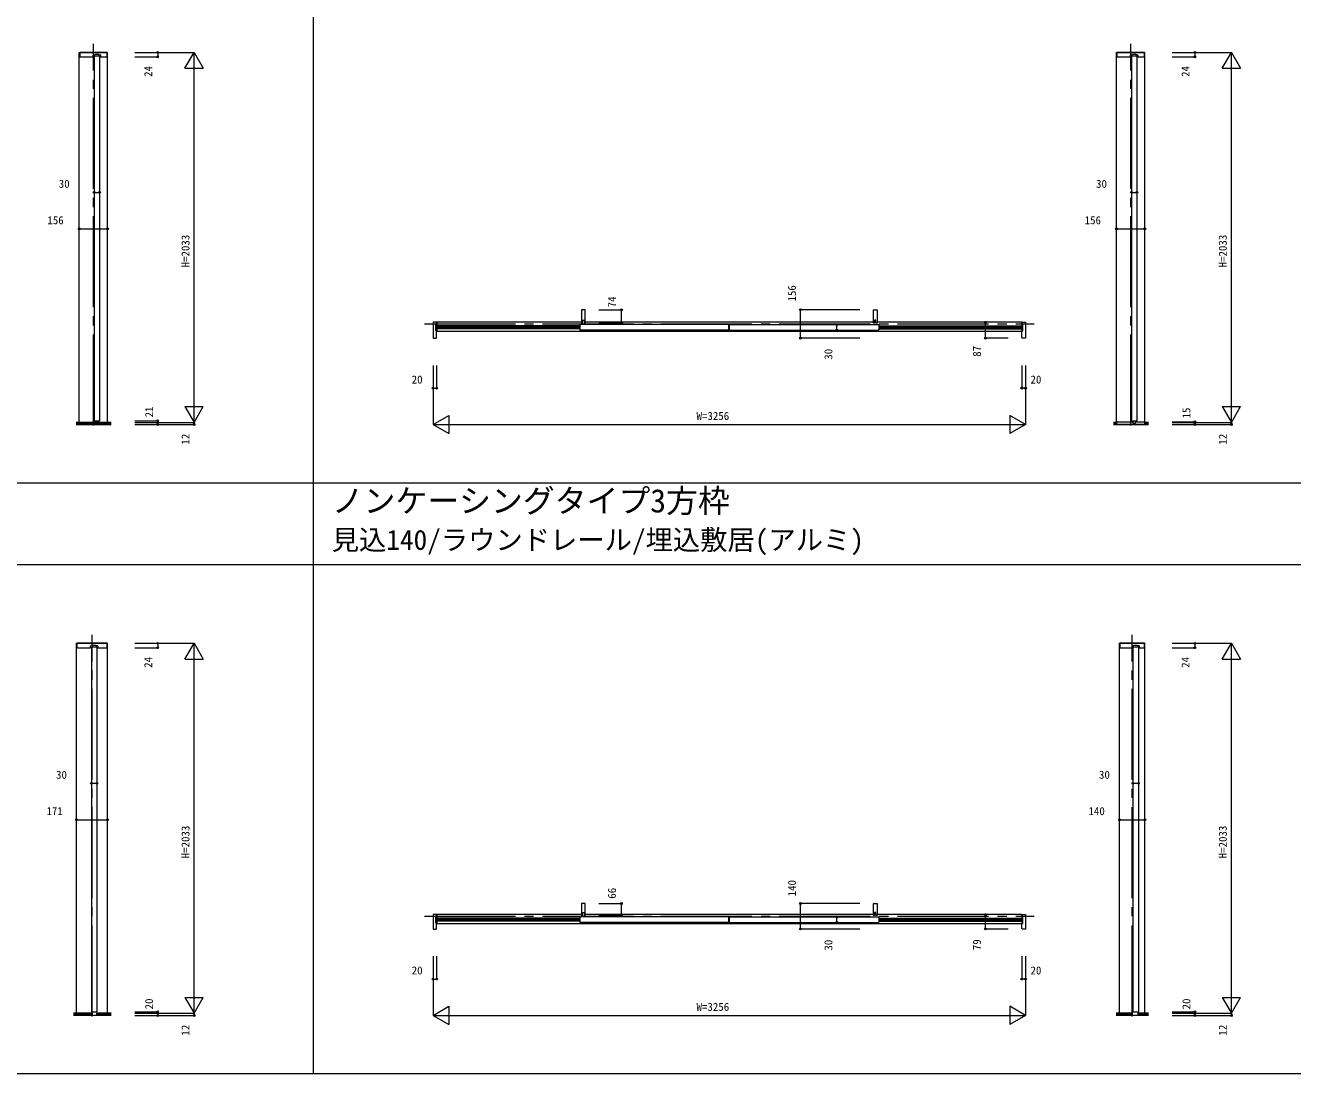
# Model space of a CAD drawing. Units: millimetres, scale not verified. Extents: x -14341 to 14341, y -10000 to 10000.
# Drawn here: x -4524 to 2440, y -10000 to -4239 of the extents above; entities that cross this region are included whole.
import ezdxf
from ezdxf.enums import TextEntityAlignment as Align

# ---------------------------------------------------------------- set-up
doc = ezdxf.new("R2010")
doc.units = ezdxf.units.MM
doc.header["$LTSCALE"] = 50
doc.linetypes.add('USER1', pattern=[13, 10, -1, 1, -1])
doc.layers.add('0-0_0', color=7, linetype='Continuous')
for name, color, linetype, lineweight in [('0-1_YKK_F1', 7, 'Continuous', 18), ('0-4_YKK_N1', 2, 'Continuous', 18), ('0-5_YKK_B1', 4, 'Continuous', 18), ('0-6_YKK_Z1', 7, 'Continuous', 18)]:
    doc.layers.add(name, color=color, linetype=linetype, lineweight=lineweight)
doc.styles.add('ＭＳ ゴシック', font='')
doc.styles.get('ＭＳ ゴシック').set_extended_font_data('MS Gothic')

msp = doc.modelspace()

# ---------------------------------------------------------------- linework, layer by layer
at = {"layer": '0-1_YKK_F1'}
for p, q in [((-2940.51, -10000), (-2940.51, 9500)), ((-14340.51, -6752.5), (14159.49, -6752.5)), ((-14340.51, -7202.5), (14159.49, -7202.5)), ((-14340.51, -10000), (14340.51, -10000))]:
    msp.add_line(p, q, dxfattribs=at)
at = {"layer": '0-4_YKK_N1'}
for p, q in [((-3922.01, -4387.5), (-3597.01, -4387.5)), ((-3922.01, -4411.5), (-3797.01, -4411.5)), ((-3797.01, -4387.5), (-3797.01, -4411.5)), ((-3647.01, -4474.1), (-3597.01, -4387.5)), ((-3597.01, -6420.5), (-3597.01, -4387.5)), ((-3597.01, -4387.5), (-3547.01, -4474.1)), ((1777.99, -4387.5), (2102.99, -4387.5)), ((1777.99, -4411.5), (1902.99, -4411.5)), ((1902.99, -4387.5), (1902.99, -4411.5)), ((2052.99, -4474.1), (2102.99, -4387.5)), ((2102.99, -6420.5), (2102.99, -4387.5)), ((2102.99, -4387.5), (2152.99, -4474.1)), ((-3647.01, -4474.1), (-3547.01, -4474.1)), ((2052.99, -4474.1), (2152.99, -4474.1)), ((-4146.01, -5156.88), (-4116.01, -5156.88)), ((1553.99, -5156.88), (1583.99, -5156.88)), ((-4228.01, -5356.88), (-4072.01, -5356.88)), ((1471.99, -5356.88), (1627.99, -5356.88)), ((-1372.76, -5801.5), (-1247.76, -5801.5)), ((-1247.76, -5875.5), (-1247.76, -5801.5)), ((-264.26, -5957.5), (-264.26, -5801.5)), ((60.74, -5801.5), (-264.26, -5801.5)), ((-1372.76, -5875.5), (-1247.76, -5875.5)), ((-64.26, -5913.5), (-64.26, -5883.5)), ((751.99, -5957.5), (751.99, -5870.5)), ((876.99, -5870.5), (751.99, -5870.5)), ((60.74, -5957.5), (-264.26, -5957.5)), ((876.99, -5957.5), (751.99, -5957.5)), ((-2264.01, -6107.5), (-2264.01, -6232.5)), ((951.99, -6107.5), (951.99, -6232.5)), ((971.99, -6107.5), (971.99, -6432.5)), ((-2284.01, -6232.5), (-2264.01, -6232.5)), ((971.99, -6232.5), (951.99, -6232.5)), ((-3647.01, -6333.9), (-3547.01, -6333.9)), ((-3647.01, -6333.9), (-3597.01, -6420.5)), ((-3597.01, -6420.5), (-3547.01, -6333.9)), ((2052.99, -6333.9), (2152.99, -6333.9)), ((2052.99, -6333.9), (2102.99, -6420.5)), ((2102.99, -6420.5), (2152.99, -6333.9)), ((-2284.01, -6432.5), (-2197.41, -6382.5)), ((-2197.41, -6382.5), (-2197.41, -6482.5)), ((885.39, -6382.5), (885.39, -6482.5)), ((971.99, -6432.5), (885.39, -6382.5)), ((-3922.01, -6411.5), (-3797.01, -6411.5)), ((-3922.01, -6420.5), (-3597.01, -6420.5)), ((-3922.01, -6432.5), (-3597.01, -6432.5)), ((-3797.01, -6411.5), (-3797.01, -6432.5)), ((-3597.01, -6420.5), (-3597.01, -6432.5)), ((-2284.01, -6432.5), (-2197.41, -6482.5)), ((971.99, -6432.5), (885.39, -6482.5)), ((1777.99, -6417.5), (1902.99, -6417.5)), ((1777.99, -6420.5), (2102.99, -6420.5)), ((1777.99, -6432.5), (2102.99, -6432.5)), ((1902.99, -6417.5), (1902.99, -6432.5)), ((2102.99, -6420.5), (2102.99, -6432.5)), ((-3922.01, -7635), (-3597.01, -7635)), ((-3922.01, -7659), (-3797.01, -7659)), ((-3797.01, -7635), (-3797.01, -7659)), ((-3647.01, -7721.6), (-3597.01, -7635)), ((-3597.01, -9668), (-3597.01, -7635)), ((-3597.01, -7635), (-3547.01, -7721.6)), ((1777.99, -7635), (2102.99, -7635)), ((1777.99, -7659), (1902.99, -7659)), ((1902.99, -7635), (1902.99, -7659)), ((2052.99, -7721.6), (2102.99, -7635)), ((2102.99, -9668), (2102.99, -7635)), ((2102.99, -7635), (2152.99, -7721.6)), ((-3647.01, -7721.6), (-3547.01, -7721.6)), ((2052.99, -7721.6), (2152.99, -7721.6)), ((-4161.01, -8404.38), (-4131.01, -8404.38)), ((1561.99, -8404.38), (1591.99, -8404.38)), ((-4243.01, -8604.38), (-4072.01, -8604.38)), ((1487.99, -8604.38), (1627.99, -8604.38)), ((-1372.76, -9065), (-1247.76, -9065)), ((-1247.76, -9131), (-1247.76, -9065)), ((-264.26, -9205), (-264.26, -9065)), ((60.74, -9065), (-264.26, -9065)), ((-1372.76, -9131), (-1247.76, -9131)), ((-64.26, -9169), (-64.26, -9139)), ((751.99, -9205), (751.99, -9126)), ((876.99, -9126), (751.99, -9126)), ((60.74, -9205), (-264.26, -9205)), ((876.99, -9205), (751.99, -9205)), ((-2264.01, -9355), (-2264.01, -9480)), ((951.99, -9355), (951.99, -9480)), ((971.99, -9355), (971.99, -9680)), ((-2284.01, -9480), (-2264.01, -9480)), ((971.99, -9480), (951.99, -9480)), ((-3647.01, -9581.4), (-3547.01, -9581.4)), ((-3647.01, -9581.4), (-3597.01, -9668)), ((-3597.01, -9668), (-3547.01, -9581.4)), ((2052.99, -9581.4), (2152.99, -9581.4)), ((2052.99, -9581.4), (2102.99, -9668)), ((2102.99, -9668), (2152.99, -9581.4)), ((-3922.01, -9660), (-3797.01, -9660)), ((-3922.01, -9668), (-3597.01, -9668)), ((-3797.01, -9660), (-3797.01, -9680)), ((-3597.01, -9668), (-3597.01, -9680)), ((-2284.01, -9680), (-2197.41, -9630)), ((-2197.41, -9630), (-2197.41, -9730)), ((885.39, -9630), (885.39, -9730)), ((971.99, -9680), (885.39, -9630)), ((1777.99, -9660), (1902.99, -9660)), ((1777.99, -9668), (2102.99, -9668)), ((1902.99, -9660), (1902.99, -9680)), ((2102.99, -9668), (2102.99, -9680)), ((-3922.01, -9680), (-3597.01, -9680)), ((-2284.01, -9680), (-2197.41, -9730)), ((971.99, -9680), (885.39, -9730)), ((1777.99, -9680), (2102.99, -9680))]:
    msp.add_line(p, q, dxfattribs=at)
for points in [[(-2284.01, -6107.5), (-2284.01, -6432.5), (971.99, -6432.5)], [(-2284.01, -9355), (-2284.01, -9680), (971.99, -9680)]]:
    msp.add_lwpolyline(points, dxfattribs=at)
for centre in [(-3797.01, -4387.5), (1902.99, -4387.5), (-3797.01, -4411.5), (1902.99, -4411.5), (-4146.01, -5156.88), (-4116.01, -5156.88), (1553.99, -5156.88), (1583.99, -5156.88), (-4228.01, -5356.88), (-4072.01, -5356.88), (1471.99, -5356.88), (1627.99, -5356.88), (-1247.76, -5801.5), (-264.26, -5801.5), (-1247.76, -5875.5), (-64.26, -5883.5), (-64.26, -5913.5), (751.99, -5870.5), (-264.26, -5957.5), (751.99, -5957.5), (-2284.01, -6232.5), (-2264.01, -6232.5), (951.99, -6232.5), (971.99, -6232.5), (-3797.01, -6411.5), (-3797.01, -6432.5), (-3597.01, -6432.5), (1902.99, -6417.5), (1902.99, -6432.5), (2102.99, -6432.5), (-3797.01, -7635), (-3797.01, -7659), (1902.99, -7635), (1902.99, -7659), (-4161.01, -8404.38), (-4131.01, -8404.38), (1561.99, -8404.38), (1591.99, -8404.38), (-4243.01, -8604.38), (-4072.01, -8604.38), (1487.99, -8604.38), (1627.99, -8604.38), (-1247.76, -9065), (-264.26, -9065), (751.99, -9126), (-1247.76, -9131), (-64.26, -9139), (-64.26, -9169), (-264.26, -9205), (751.99, -9205), (-2284.01, -9480), (-2264.01, -9480), (951.99, -9480), (971.99, -9480), (-3797.01, -9660), (-3797.01, -9680), (-3597.01, -9680), (1902.99, -9660), (1902.99, -9680), (2102.99, -9680)]:
    msp.add_circle(centre, 5, dxfattribs=at)
at = {"layer": '0-5_YKK_B1'}
for p, q in [((-4200.71, -4387.3), (-4200.71, -4387.5)), ((1499.29, -4387.3), (1499.29, -4387.5)), ((-4228.01, -4387.5), (-4072.01, -4387.5)), ((-4228.01, -6420.5), (-4228.01, -4387.5)), ((-4146.01, -4408.5), (-4146.01, -6411.5)), ((-4116.01, -4408.5), (-4146.01, -4408.5)), ((-4116.01, -4408.5), (-4116.01, -6411.5)), ((-4072.01, -6420.5), (-4072.01, -4387.5)), ((1471.99, -4387.5), (1627.99, -4387.5)), ((1471.99, -6420.5), (1471.99, -4387.5)), ((1553.99, -4408.5), (1553.99, -6412.5)), ((1583.99, -4408.5), (1553.99, -4408.5)), ((1583.99, -4408.5), (1583.99, -6412.5)), ((1627.99, -6420.5), (1627.99, -4387.5)), ((-2269.01, -5916.5), (-2269.01, -5880.5)), ((-2267.01, -5878.5), (-2265.01, -5878.5)), ((-2265.01, -5918.5), (-2267.01, -5918.5)), ((-2263.01, -5870.5), (-2263.01, -5921)), ((-1467.76, -5870.5), (-2263.01, -5870.5)), ((-1478.01, -5890), (-2263.01, -5890)), ((-2263.01, -5892.6), (-1478.01, -5892.6)), ((-2263.01, -5896.8), (-1478.01, -5896.8)), ((-2263.01, -5900.2), (-1478.01, -5900.2)), ((-2263.01, -5904.4), (-1478.01, -5904.4)), ((-1478.01, -5907), (-2263.01, -5907)), ((-1478.01, -5885.5), (-1476.01, -5883.5)), ((-1478.01, -5885.5), (-1478.01, -5911.5)), ((-1476.01, -5913.5), (-1478.01, -5911.5)), ((-660.01, -5883.5), (-1476.01, -5883.5)), ((-660.01, -5913.5), (-1476.01, -5913.5)), ((135.74, -5870.5), (-1447.76, -5870.5)), ((-660.01, -5883.5), (-658.01, -5885.5)), ((-660.01, -5913.5), (-658.01, -5911.5)), ((-658.01, -5911.5), (-658.01, -5885.5)), ((-654.01, -5890), (-658.01, -5890)), ((-658.01, -5892.6), (-654.01, -5892.6)), ((-658.01, -5896.8), (-654.01, -5896.8)), ((-658.01, -5900.2), (-654.01, -5900.2)), ((-658.01, -5904.4), (-654.01, -5904.4)), ((-654.01, -5907), (-658.01, -5907)), ((-652.01, -5883.5), (-654.01, -5885.5)), ((-654.01, -5911.5), (-654.01, -5885.5)), ((-652.01, -5913.5), (-654.01, -5911.5)), ((-652.01, -5883.5), (163.99, -5883.5)), ((-652.01, -5913.5), (163.99, -5913.5)), ((950.99, -5870.5), (155.74, -5870.5)), ((165.99, -5885.5), (163.99, -5883.5)), ((163.99, -5913.5), (165.99, -5911.5)), ((165.99, -5885.5), (165.99, -5911.5)), ((165.99, -5890), (950.99, -5890)), ((950.99, -5892.6), (165.99, -5892.6)), ((950.99, -5896.8), (165.99, -5896.8)), ((950.99, -5900.2), (165.99, -5900.2)), ((950.99, -5904.4), (165.99, -5904.4)), ((165.99, -5907), (950.99, -5907)), ((950.99, -5870.5), (950.99, -5921)), ((954.99, -5878.5), (952.99, -5878.5)), ((952.99, -5918.5), (954.99, -5918.5)), ((956.99, -5916.5), (956.99, -5880.5)), ((-2264.01, -5955.5), (-2264.01, -5919.5)), ((950.99, -5921), (-2263.01, -5921)), ((951.99, -5955.5), (951.99, -5919.5)), ((-4146.01, -6411.5), (-4116.01, -6411.5)), ((1553.99, -6412.5), (1583.99, -6412.5)), ((-4243.01, -7635), (-4072.01, -7635)), ((-4243.01, -9668), (-4243.01, -7635)), ((-4215.71, -7634.8), (-4215.71, -7635)), ((-4161.01, -7656), (-4161.01, -9660)), ((-4131.01, -7656), (-4161.01, -7656)), ((-4131.01, -7656), (-4131.01, -9660)), ((-4072.01, -9668), (-4072.01, -7635)), ((1487.99, -7635), (1627.99, -7635)), ((1487.99, -9668), (1487.99, -7635)), ((1561.99, -7656), (1561.99, -9660)), ((1591.99, -7656), (1561.99, -7656)), ((1591.99, -7656), (1591.99, -9660)), ((1627.99, -9668), (1627.99, -7635)), ((-2269.01, -9172), (-2269.01, -9136)), ((-2267.01, -9134), (-2265.01, -9134)), ((-2265.01, -9174), (-2267.01, -9174)), ((-2264.01, -9203), (-2264.01, -9175)), ((-2263.01, -9126), (-2263.01, -9176.5)), ((-1467.76, -9126), (-2263.01, -9126)), ((-1478.01, -9145.5), (-2263.01, -9145.5)), ((-2263.01, -9148.1), (-1478.01, -9148.1)), ((-2263.01, -9152.3), (-1478.01, -9152.3)), ((-2263.01, -9155.7), (-1478.01, -9155.7)), ((-2263.01, -9159.9), (-1478.01, -9159.9)), ((-1478.01, -9162.5), (-2263.01, -9162.5)), ((950.99, -9176.5), (-2263.01, -9176.5)), ((-1478.01, -9141), (-1476.01, -9139)), ((-1478.01, -9141), (-1478.01, -9167)), ((-1476.01, -9169), (-1478.01, -9167)), ((-660.01, -9139), (-1476.01, -9139)), ((-660.01, -9169), (-1476.01, -9169)), ((135.74, -9126), (-1447.76, -9126)), ((-660.01, -9139), (-658.01, -9141)), ((-660.01, -9169), (-658.01, -9167)), ((-658.01, -9167), (-658.01, -9141)), ((-654.01, -9145.5), (-658.01, -9145.5)), ((-658.01, -9148.1), (-654.01, -9148.1)), ((-658.01, -9152.3), (-654.01, -9152.3)), ((-658.01, -9155.7), (-654.01, -9155.7)), ((-658.01, -9159.9), (-654.01, -9159.9)), ((-654.01, -9162.5), (-658.01, -9162.5)), ((-652.01, -9139), (-654.01, -9141)), ((-654.01, -9167), (-654.01, -9141)), ((-652.01, -9169), (-654.01, -9167)), ((-652.01, -9139), (163.99, -9139)), ((-652.01, -9169), (163.99, -9169)), ((950.99, -9126), (155.74, -9126)), ((165.99, -9141), (163.99, -9139)), ((163.99, -9169), (165.99, -9167)), ((165.99, -9141), (165.99, -9167)), ((165.99, -9145.5), (950.99, -9145.5)), ((950.99, -9148.1), (165.99, -9148.1)), ((950.99, -9152.3), (165.99, -9152.3)), ((950.99, -9155.7), (165.99, -9155.7)), ((950.99, -9159.9), (165.99, -9159.9)), ((165.99, -9162.5), (950.99, -9162.5)), ((950.99, -9126), (950.99, -9176.5)), ((951.99, -9203), (951.99, -9175)), ((954.99, -9134), (952.99, -9134)), ((952.99, -9174), (954.99, -9174)), ((956.99, -9172), (956.99, -9136)), ((-4161.01, -9660), (-4131.01, -9660)), ((1561.99, -9660), (1591.99, -9660))]:
    msp.add_line(p, q, dxfattribs=at)
for points in [[(-4074.51, -4409.5), (-4074.51, -4387.5), (-4225.51, -4387.5), (-4225.51, -4409.5)], [(-4223.51, -4411.5), (-4151.21, -4411.5), (-4150.71, -4411), (-4150.71, -4402.3)], [(-4148.71, -4400.3), (-4140.51, -4400.3), (-4140.51, -4397.5), (-4121.51, -4397.5), (-4121.51, -4400.3), (-4113.31, -4400.3)], [(-4111.31, -4402.3), (-4111.31, -4411), (-4110.81, -4411.5), (-4076.51, -4411.5)], [(1625.49, -4409.5), (1625.49, -4387.5), (1474.49, -4387.5), (1474.49, -4409.5)], [(1476.49, -4411.5), (1548.79, -4411.5), (1549.29, -4411), (1549.29, -4402.3)], [(1551.29, -4400.3), (1559.49, -4400.3), (1559.49, -4397.5), (1578.49, -4397.5), (1578.49, -4400.3), (1586.69, -4400.3)], [(1588.69, -4402.3), (1588.69, -4411), (1589.19, -4411.5), (1623.49, -4411.5)], [(-1449.76, -5801.5), (-1467.76, -5801.5), (-1467.76, -5875.5), (-1461.76, -5875.5), (-1461.76, -5859.5)], [(-1461.76, -5859.5), (-1453.76, -5859.5), (-1453.76, -5875.5), (-1447.76, -5875.5), (-1447.76, -5803.5)], [(149.74, -5859.5), (141.74, -5859.5), (141.74, -5875.5), (135.74, -5875.5), (135.74, -5803.5)], [(137.74, -5801.5), (155.74, -5801.5), (155.74, -5875.5), (149.74, -5875.5), (149.74, -5859.5)], [(-2270.81, -5870.5), (-2284.01, -5870.5), (-2284.01, -5932.5), (-2284.01, -5957.5), (-2266.01, -5957.5)], [(-2264.01, -5877.5), (-2264.01, -5870.5), (-2270.81, -5870.5)], [(951.99, -5877.5), (951.99, -5870.5), (958.79, -5870.5)], [(958.79, -5870.5), (971.99, -5870.5), (971.99, -5932.5), (971.99, -5957.5), (953.99, -5957.5)], [(1481.49, -6432.7), (1474.49, -6432.7), (1474.49, -6419.7)], [(1476.49, -6417.7), (1561.29, -6417.7), (1561.79, -6418.2), (1561.79, -6424.4), (1561.79, -6425.5), (1576.19, -6425.5), (1576.19, -6424.4), (1576.19, -6418.2), (1576.69, -6417.7), (1623.49, -6417.7)], [(1625.49, -6419.7), (1625.49, -6432.7), (1618.49, -6432.7), (1481.49, -6432.7)], [(-4074.51, -7657), (-4074.51, -7635), (-4240.51, -7635), (-4240.51, -7657)], [(-4238.51, -7659), (-4166.21, -7659), (-4165.71, -7658.5), (-4165.71, -7649.8)], [(-4163.71, -7647.8), (-4155.51, -7647.8), (-4155.51, -7645), (-4136.51, -7645), (-4136.51, -7647.8), (-4128.31, -7647.8)], [(-4126.31, -7649.8), (-4126.31, -7658.5), (-4125.81, -7659), (-4076.51, -7659)], [(1625.49, -7657), (1625.49, -7635), (1490.49, -7635), (1490.49, -7657)], [(1492.49, -7659), (1556.79, -7659), (1557.29, -7658.5), (1557.29, -7649.8)], [(1559.29, -7647.8), (1567.49, -7647.8), (1567.49, -7645), (1586.49, -7645), (1586.49, -7647.8), (1594.69, -7647.8)], [(1596.69, -7649.8), (1596.69, -7658.5), (1597.19, -7659), (1623.49, -7659)], [(-1449.76, -9065), (-1467.76, -9065), (-1467.76, -9131), (-1461.76, -9131), (-1461.76, -9115)], [(-1461.76, -9115), (-1453.76, -9115), (-1453.76, -9131), (-1447.76, -9131), (-1447.76, -9067)], [(149.74, -9115), (141.74, -9115), (141.74, -9131), (135.74, -9131), (135.74, -9067)], [(137.74, -9065), (155.74, -9065), (155.74, -9131), (149.74, -9131), (149.74, -9115)], [(-2270.81, -9126), (-2284.01, -9126), (-2284.01, -9188), (-2284.01, -9205), (-2266.01, -9205)], [(-2264.01, -9133), (-2264.01, -9126), (-2270.81, -9126)], [(951.99, -9133), (951.99, -9126), (958.79, -9126)], [(958.79, -9126), (971.99, -9126), (971.99, -9188), (971.99, -9205), (953.99, -9205)]]:
    msp.add_lwpolyline(points, dxfattribs=at)
for centre, radius, start, end in [((-4223.51, -4409.5), 2, 180, 270), ((-4148.71, -4402.3), 2, 90, 180), ((-4113.31, -4402.3), 2, 0, 90), ((-4076.51, -4409.5), 2, 270, 0), ((1476.49, -4409.5), 2, 180, 270), ((1551.29, -4402.3), 2, 90, 180), ((1586.69, -4402.3), 2, 0, 90), ((1623.49, -4409.5), 2, 270, 0), ((-1449.76, -5803.5), 2, 0, 90), ((137.74, -5803.5), 2, 90, 180), ((-2267.01, -5880.5), 2, 90, 180), ((-2267.01, -5916.5), 2, 180, 270), ((-2265.01, -5877.5), 1, 270, 0), ((-2265.01, -5919.5), 1, 0, 90), ((952.99, -5877.5), 1, 180, 270), ((952.99, -5919.5), 1, 90, 180), ((954.99, -5880.5), 2, 0, 90), ((954.99, -5916.5), 2, 270, 0), ((-2266.01, -5955.5), 2, 270, 0), ((953.99, -5955.5), 2, 180, 270), ((1476.49, -6419.7), 2, 90, 180), ((1623.49, -6419.7), 2, 0, 90), ((-4238.51, -7657), 2, 180, 270), ((-4163.71, -7649.8), 2, 90, 180), ((-4128.31, -7649.8), 2, 0, 90), ((-4076.51, -7657), 2, 270, 0), ((1492.49, -7657), 2, 180, 270), ((1559.29, -7649.8), 2, 90, 180), ((1594.69, -7649.8), 2, 0, 90), ((1623.49, -7657), 2, 270, 0), ((-1449.76, -9067), 2, 0, 90), ((137.74, -9067), 2, 90, 180), ((-2267.01, -9136), 2, 90, 180), ((-2267.01, -9172), 2, 180, 270), ((-2265.01, -9133), 1, 270, 0), ((-2265.01, -9175), 1, 0, 90), ((952.99, -9133), 1, 180, 270), ((952.99, -9175), 1, 90, 180), ((954.99, -9136), 2, 0, 90), ((954.99, -9172), 2, 270, 0), ((-2266.01, -9203), 2, 270, 0), ((953.99, -9203), 2, 180, 270)]:
    msp.add_arc(centre, radius, start, end, dxfattribs=at)
at = {"layer": '0-6_YKK_Z1', "linetype": 'USER1'}
for p, q in [((-4150.01, -6437.5), (-4150.01, -4340)), ((1549.99, -6437.5), (1549.99, -4340)), ((-2331.51, -5879.5), (1019.49, -5879.5)), ((-4157.51, -9685), (-4157.51, -7587.5)), ((1557.99, -9685), (1557.99, -7587.5)), ((-2331.51, -9135), (1019.49, -9135))]:
    msp.add_line(p, q, dxfattribs=at)
at = {"layer": '0-6_YKK_Z1'}
for p, q in [((-4052.96, -6420.5), (-4245.22, -6420.5)), ((-4052.96, -6423.5), (-4245.22, -6423.5)), ((-4052.96, -6426.5), (-4245.22, -6426.5)), ((-4052.96, -6429.5), (-4245.22, -6429.5)), ((-4245.22, -6432.5), (-4052.96, -6432.5)), ((-4150.01, -6420.5), (-4150.01, -6432.5)), ((1474.49, -6420.7), (1454.78, -6420.7)), ((1474.49, -6423.7), (1454.78, -6423.7)), ((1474.49, -6426.7), (1454.78, -6426.7)), ((1474.49, -6429.7), (1454.78, -6429.7)), ((1454.78, -6432.7), (1647.04, -6432.7)), ((1647.04, -6420.7), (1625.69, -6420.7)), ((1625.69, -6423.7), (1647.04, -6423.7)), ((1625.69, -6426.7), (1647.04, -6426.7)), ((1625.69, -6429.7), (1647.04, -6429.7)), ((-4157.51, -9668), (-4260.22, -9668)), ((-4260.22, -9671), (-4157.51, -9671)), ((-4260.22, -9674), (-4157.51, -9674)), ((-4260.22, -9677), (-4157.51, -9677)), ((-4157.51, -9668), (-4157.51, -9680)), ((-4052.96, -9668), (-4133.51, -9668)), ((-4133.51, -9668), (-4133.51, -9680)), ((-4133.51, -9671), (-4052.96, -9671)), ((-4133.51, -9674), (-4052.96, -9674)), ((-4133.51, -9677), (-4052.96, -9677)), ((1557.99, -9668), (1470.78, -9668)), ((1470.78, -9671), (1557.99, -9671)), ((1470.78, -9674), (1557.99, -9674)), ((1470.78, -9677), (1557.99, -9677)), ((1557.99, -9668), (1557.99, -9680)), ((1647.04, -9668), (1588.99, -9668)), ((1588.99, -9668), (1588.99, -9680)), ((1588.99, -9671), (1647.04, -9671)), ((1588.99, -9674), (1647.04, -9674)), ((1588.99, -9677), (1647.04, -9677)), ((-4052.96, -9680), (-4260.22, -9680)), ((1647.04, -9680), (1470.78, -9680))]:
    msp.add_line(p, q, dxfattribs=at)

# ---------------------------------------------------------------- texts
at = {"layer": '0-0_0', "style": 'ＭＳ ゴシック'}
for s, height, p in [('ノンケーシングタイプ3方枠', 128.3, (-2840.51, -6954.22)), ('見込140/ラウンドレール/埋込敷居(アルミ)', 110, (-2840.51, -7154.27))]:
    msp.add_text(s, height=height, dxfattribs=at).set_placement(p, align=Align.BOTTOM_LEFT)
at = {"layer": '0-4_YKK_N1', "color": 7, "style": 'ＭＳ ゴシック'}
for s, p in [('24', (-3813.88, -4522.03)), ('24', (1886.12, -4522.03)), ('H=2033', (-3609.01, -5569)), ('H=2033', (2090.99, -5569)), ('156', (-276.26, -5756.55)), ('74', (-1265.51, -5788.99)), ('30', (-76.26, -6076.25)), ('87', (739.99, -6060.12)), ('21', (-3809.01, -6393.35)), ('15', (1890.99, -6399.35)), ('12', (-3609.01, -6543.16)), ('12', (2090.99, -6543.16)), ('24', (-3813.88, -7769.53)), ('24', (1886.12, -7769.53)), ('H=2033', (-3609.01, -8816.5)), ('H=2033', (2090.99, -8816.5)), ('66', (-1265.51, -9038.49)), ('140', (-276.26, -9025.63)), ('30', (-76.26, -9323.75)), ('79', (739.99, -9321.55)), ('20', (-3809.01, -9646.85)), ('20', (1890.99, -9646.85)), ('12', (-3609.01, -9790.66)), ('12', (2090.99, -9790.66))]:
    msp.add_text(s, height=43.99, rotation=90, dxfattribs=at).set_placement(p, align=Align.BOTTOM_LEFT)
for s, p in [('30', (-4340.44, -5144.88)), ('30', (1359.56, -5144.88)), ('156', (-4403.18, -5344.88)), ('156', (1296.82, -5344.88)), ('20', (-2401.21, -6220.5)), ('20', (999.19, -6220.5)), ('W=3256', (-836.01, -6420.5)), ('30', (-4355.44, -8392.38)), ('30', (1375.56, -8392.38)), ('171', (-4408.18, -8592.38)), ('140', (1317.82, -8592.38)), ('20', (-2401.21, -9468)), ('20', (999.19, -9468)), ('W=3256', (-836.01, -9668))]:
    msp.add_text(s, height=43.99, dxfattribs=at).set_placement(p, align=Align.BOTTOM_LEFT)

doc.saveas('drawing.dxf')
